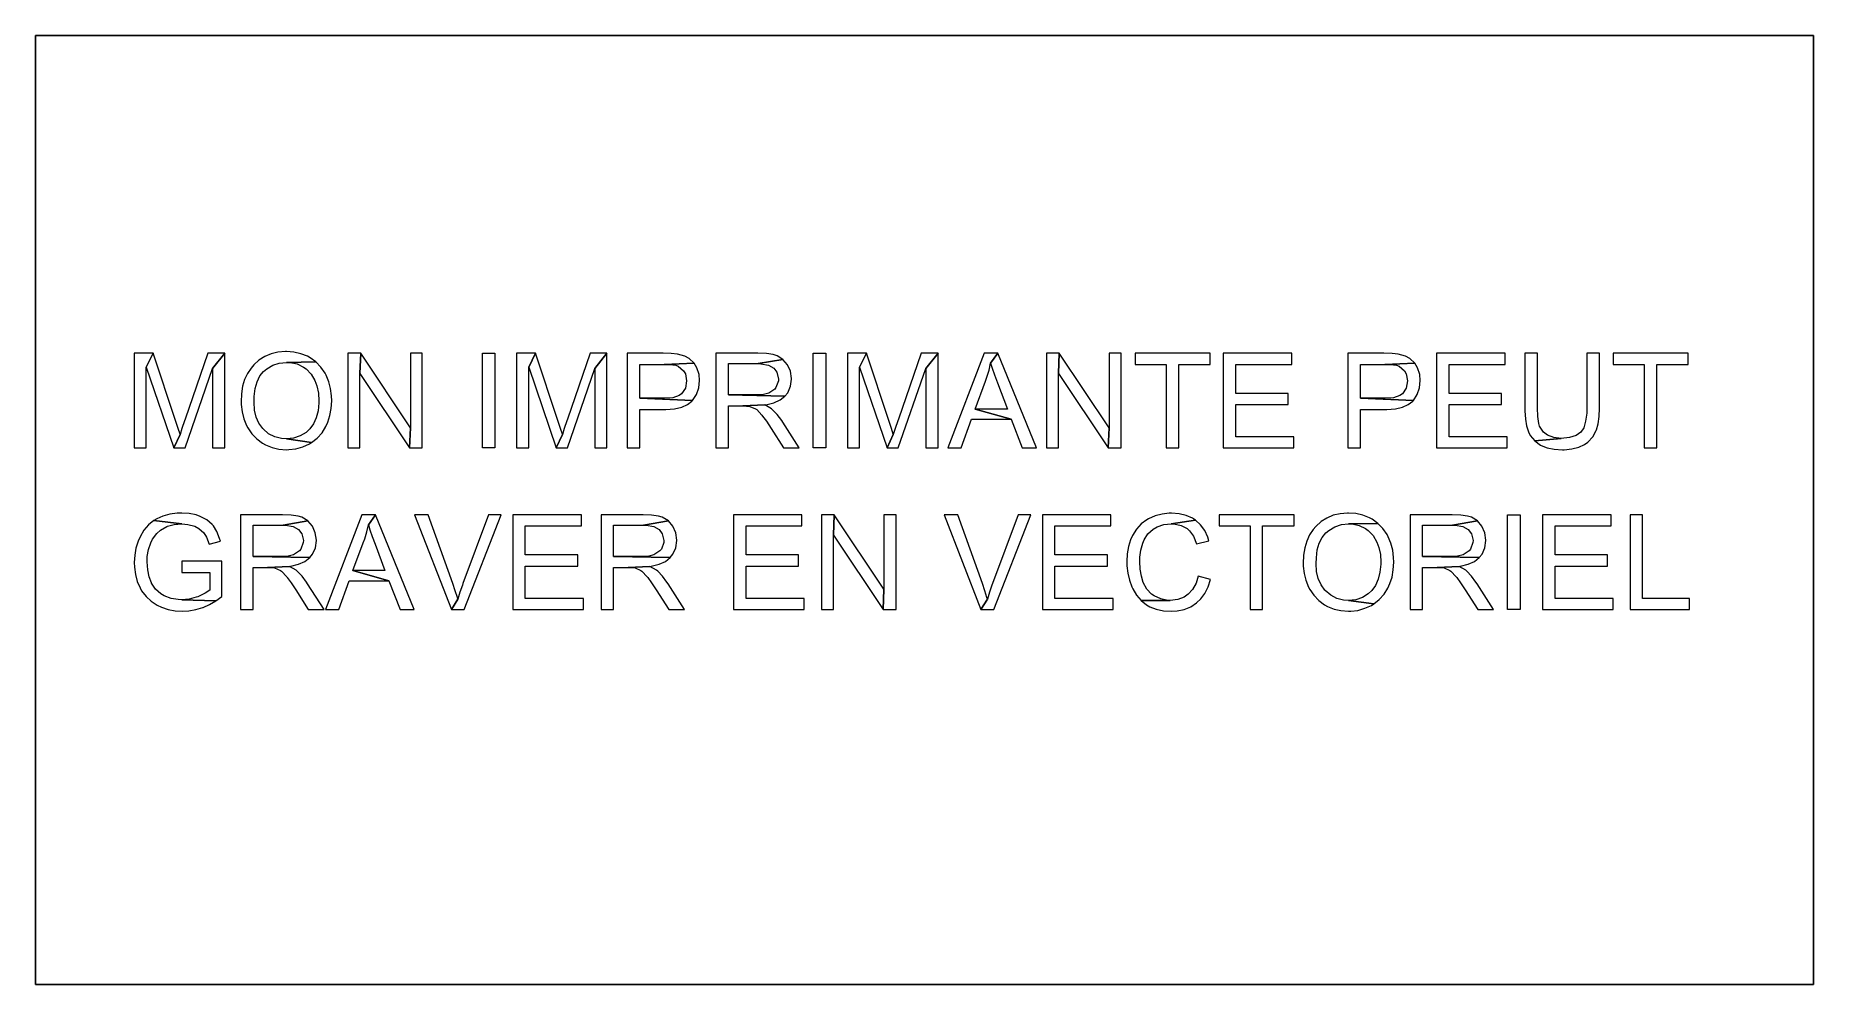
# Model space of a CAD drawing. Header units: millimetres. Extents: x 0 to 150, y 0 to 80.
import ezdxf

# ---------------------------------------------------------------- set-up
doc = ezdxf.new("R2010")
doc.units = ezdxf.units.MM

msp = doc.modelspace()

# ---------------------------------------------------------------- linework, layer by layer
msp.add_lwpolyline([(0, 0), (0, 80), (150, 80), (150, 0), (0, 0)])
at = {"color": 139, "lineweight": 0}
for points in [[(9.91, 53.22), (8.33, 53.22), (8.33, 45.23), (9.34, 45.23), (9.34, 52.03)], [(9.91, 53.22), (9.34, 52.03), (11.66, 45.23), (12.19, 46.37), (12.19, 46.38), (12.03, 46.87), (11.81, 47.56)], [(15.96, 53.22), (14.53, 53.22), (12.62, 47.66), (12.57, 47.51), (12.34, 46.86), (12.19, 46.37), (11.66, 45.23), (12.61, 45.23), (14.94, 51.92)], [(15.96, 53.22), (14.94, 51.92), (14.94, 45.23), (15.96, 45.23)], [(21.17, 53.36), (21.09, 53.36), (20.45, 53.31), (19.88, 53.17), (19.34, 52.94), (18.85, 52.63), (18.41, 52.24), (18.18, 51.97), (17.88, 51.51), (17.64, 50.99), (17.47, 50.43), (17.37, 49.8), (17.34, 49.12), (17.35, 48.89), (17.42, 48.27), (17.57, 47.69), (17.8, 47.12), (17.9, 46.93), (18.24, 46.43), (18.66, 45.99), (19.15, 45.63), (19.4, 45.49), (19.95, 45.26), (20.53, 45.13), (21.17, 45.08), (21.36, 45.09), (21.97, 45.16), (22.55, 45.32), (23.11, 45.58), (23.29, 45.7), (21.16, 45.99), (20.76, 46.02), (20.18, 46.16), (19.66, 46.43), (19.21, 46.83), (19.17, 46.86), (18.85, 47.32), (18.62, 47.83), (18.48, 48.43), (18.43, 49.1), (18.44, 49.58), (18.53, 50.25), (18.69, 50.82), (18.93, 51.3), (19.24, 51.68), (19.5, 51.9), (20.01, 52.21), (20.56, 52.39), (21.18, 52.45), (23.66, 52.48), (23.16, 52.84), (22.94, 52.96), (22.39, 53.18), (21.79, 53.32)], [(27.43, 53.22), (26.34, 53.22), (26.34, 45.23), (27.35, 45.23), (27.35, 51.51)], [(27.43, 53.22), (27.35, 51.51), (31.55, 45.23), (31.62, 46.94)], [(32.63, 53.22), (31.62, 53.22), (31.62, 46.94), (31.55, 45.23), (32.63, 45.23)], [(37.7, 45.23), (37.7, 53.22), (38.76, 53.22), (38.76, 45.23), (37.7, 45.23)], [(42.18, 53.22), (40.59, 53.22), (40.59, 45.23), (41.61, 45.23), (41.61, 52.03)], [(42.18, 53.22), (41.61, 52.03), (43.92, 45.23), (44.46, 46.37), (44.46, 46.38), (44.3, 46.87), (44.07, 47.56)], [(48.21, 53.22), (46.8, 53.22), (44.88, 47.66), (44.83, 47.51), (44.61, 46.86), (44.46, 46.37), (43.92, 45.23), (44.87, 45.23), (47.2, 51.92)], [(48.21, 53.22), (47.2, 51.92), (47.2, 45.23), (48.21, 45.23)], [(52.94, 53.22), (49.92, 53.22), (49.92, 45.23), (50.98, 45.23), (50.98, 48.48), (53.03, 48.48), (53.19, 48.48), (53.92, 48.53), (54.52, 48.67), (55.01, 48.89), (55.38, 49.19), (55.43, 49.24), (50.98, 49.42), (50.98, 52.28), (53.03, 52.28), (55.57, 52.37), (55.14, 52.78), (54.77, 52.97), (54.16, 53.14), (53.64, 53.2)], [(60.93, 53.22), (57.39, 53.22), (57.39, 45.23), (58.45, 45.23), (58.45, 48.78), (59.68, 48.78), (61.53, 48.86), (61.62, 48.88), (62.28, 49.03), (62.82, 49.28), (63.23, 49.61), (58.45, 49.7), (58.45, 52.34), (60.98, 52.34), (63.06, 52.7), (62.56, 53.01), (62.24, 53.1), (61.66, 53.19)], [(63.06, 52.7), (60.98, 52.34), (61.2, 52.33), (61.83, 52.22), (62.28, 51.97), (62.55, 51.62), (62.69, 51.04), (62.68, 50.89), (62.47, 50.33), (62.36, 50.18), (61.86, 49.85), (61.41, 49.73), (60.72, 49.7), (58.45, 49.7), (63.23, 49.61), (63.46, 49.89), (63.7, 50.43), (63.78, 51.04), (63.78, 51.09), (63.69, 51.7), (63.44, 52.24)], [(65.62, 45.23), (65.62, 53.22), (66.68, 53.22), (66.68, 45.23), (65.62, 45.23)], [(70.1, 53.22), (68.51, 53.22), (68.51, 45.23), (69.53, 45.23), (69.53, 52.03)], [(70.1, 53.22), (69.53, 52.03), (71.84, 45.23), (72.37, 46.37), (72.37, 46.38), (72.22, 46.87), (71.99, 47.56)], [(76.14, 53.22), (74.72, 53.22), (72.8, 47.66), (72.75, 47.51), (72.53, 46.86), (72.37, 46.37), (71.84, 45.23), (72.79, 45.23), (75.12, 51.92)], [(76.14, 53.22), (75.12, 51.92), (75.12, 45.23), (76.14, 45.23)], [(81.18, 53.22), (80.04, 53.22), (76.97, 45.23), (78.09, 45.23), (78.97, 47.65), (82.31, 47.65), (79.27, 48.51), (80.15, 50.85), (80.27, 51.2), (80.45, 51.79), (80.58, 52.38)], [(81.18, 53.22), (80.58, 52.38), (80.71, 51.97), (80.9, 51.39), (81.15, 50.72), (81.99, 48.51), (79.27, 48.51), (82.31, 47.65), (83.24, 45.23), (84.45, 45.23)], [(86.37, 53.22), (85.28, 53.22), (85.28, 45.23), (86.3, 45.23), (86.3, 51.51)], [(86.37, 53.22), (86.3, 51.51), (90.5, 45.23), (90.57, 46.94)], [(91.59, 53.22), (90.57, 53.22), (90.57, 46.94), (90.5, 45.23), (91.59, 45.23)], [(99.1, 53.22), (92.76, 53.22), (92.76, 52.28), (95.4, 52.28), (95.4, 45.23), (96.46, 45.23), (96.46, 52.28), (99.1, 52.28)], [(105.98, 53.22), (100.2, 53.22), (100.2, 45.23), (106.17, 45.23), (106.17, 46.17), (101.26, 46.17), (101.26, 48.89), (105.69, 48.89), (105.69, 49.83), (101.26, 49.83), (101.26, 52.28), (105.98, 52.28)], [(113.75, 53.22), (110.73, 53.22), (110.73, 45.23), (111.79, 45.23), (111.79, 48.48), (113.84, 48.48), (114, 48.48), (114.73, 48.53), (115.34, 48.67), (115.82, 48.89), (116.19, 49.19), (116.25, 49.24), (111.79, 49.42), (111.79, 52.28), (113.84, 52.28), (116.38, 52.37), (115.95, 52.78), (115.58, 52.97), (114.96, 53.14), (114.46, 53.2)], [(123.99, 53.22), (118.2, 53.22), (118.2, 45.23), (124.17, 45.23), (124.17, 46.17), (119.26, 46.17), (119.26, 48.89), (123.69, 48.89), (123.69, 49.83), (119.26, 49.83), (119.26, 52.28), (123.99, 52.28)], [(126.71, 53.22), (125.65, 53.22), (125.65, 48.6), (125.66, 48.35), (125.7, 47.67), (125.8, 47.09), (125.96, 46.6), (126.11, 46.29), (126.48, 45.83), (128.72, 46.04), (128.1, 46.11), (127.57, 46.3), (127.22, 46.57), (126.9, 47.07), (126.83, 47.3), (126.74, 47.87), (126.71, 48.61)], [(131.94, 53.22), (130.88, 53.22), (130.88, 48.61), (130.87, 48.16), (130.78, 47.48), (130.62, 46.94), (130.38, 46.57), (129.98, 46.28), (129.42, 46.1), (128.72, 46.04), (126.48, 45.83), (126.97, 45.48), (127.03, 45.45), (127.53, 45.24), (128.13, 45.13), (128.82, 45.08), (128.96, 45.08), (129.62, 45.15), (130.2, 45.3), (130.69, 45.53), (130.97, 45.73), (131.38, 46.17), (131.66, 46.69), (131.69, 46.77), (131.83, 47.27), (131.91, 47.89), (131.94, 48.6)], [(139.44, 53.22), (133.1, 53.22), (133.1, 52.28), (135.73, 52.28), (135.73, 45.23), (136.79, 45.23), (136.79, 52.28), (139.44, 52.28)], [(23.66, 52.48), (21.18, 52.45), (21.47, 52.44), (22.06, 52.31), (22.6, 52.05), (22.83, 51.89), (23.25, 51.46), (23.57, 50.92), (23.74, 50.46), (23.86, 49.86), (23.89, 49.21), (23.89, 49.03), (23.83, 48.37), (23.68, 47.77), (23.45, 47.26), (23.13, 46.83), (22.82, 46.54), (22.33, 46.24), (21.77, 46.05), (21.16, 45.99), (23.29, 45.7), (23.77, 46.05), (24.17, 46.51), (24.5, 47.03), (24.67, 47.4), (24.84, 47.97), (24.95, 48.57), (24.99, 49.21), (24.97, 49.62), (24.89, 50.24), (24.75, 50.82), (24.52, 51.36), (24.43, 51.55), (24.08, 52.05)], [(55.57, 52.37), (53.03, 52.28), (53.51, 52.27), (54.02, 52.21), (54.23, 52.13), (54.68, 51.73), (54.83, 51.48), (54.93, 50.88), (54.83, 50.26), (54.51, 49.8), (54.29, 49.65), (53.76, 49.47), (53.05, 49.42), (50.98, 49.42), (55.43, 49.24), (55.76, 49.73), (55.96, 50.29), (56.03, 50.91), (55.98, 51.43), (55.79, 52)], [(116.38, 52.37), (113.84, 52.28), (114.32, 52.27), (114.82, 52.21), (115.04, 52.13), (115.5, 51.73), (115.64, 51.48), (115.75, 50.88), (115.64, 50.26), (115.32, 49.8), (115.11, 49.65), (114.57, 49.47), (113.86, 49.42), (111.79, 49.42), (116.25, 49.24), (116.57, 49.73), (116.77, 50.29), (116.83, 50.91), (116.79, 51.43), (116.6, 52)], [(61.53, 48.86), (59.68, 48.78), (60.27, 48.73), (60.75, 48.52), (60.85, 48.46), (61.28, 47.99), (61.34, 47.92), (61.66, 47.48), (62.05, 46.88), (63.11, 45.23), (64.43, 45.23), (63.04, 47.4), (62.96, 47.54), (62.57, 48.04), (62.16, 48.47), (62.08, 48.54)], [(9.99, 39.11), (9.52, 38.75), (9.13, 38.29), (8.82, 37.75), (8.65, 37.37), (8.47, 36.79), (8.37, 36.19), (8.33, 35.57), (8.34, 35.17), (8.43, 34.55), (8.58, 33.97), (8.82, 33.43), (8.95, 33.19), (9.32, 32.71), (9.75, 32.3), (10.27, 31.98), (10.62, 31.81), (11.18, 31.62), (11.77, 31.51), (12.41, 31.47), (12.92, 31.5), (13.52, 31.6), (14.11, 31.78), (14.13, 31.79), (14.68, 32.03), (15.2, 32.34), (12.35, 32.42), (12.02, 32.44), (11.43, 32.55), (10.86, 32.77), (10.57, 32.94), (10.13, 33.33), (9.79, 33.84), (9.78, 33.85), (9.58, 34.37), (9.46, 34.96), (9.42, 35.63), (9.43, 36.07), (9.54, 36.67), (9.72, 37.24), (9.87, 37.53), (10.23, 38.03), (10.53, 38.31), (11.08, 38.61), (11.12, 38.64), (11.69, 38.78), (12.34, 38.83)], [(12.33, 39.74), (11.94, 39.72), (11.32, 39.64), (10.75, 39.48), (10.22, 39.25), (9.99, 39.11), (12.34, 38.83), (12.86, 38.79), (13.44, 38.63), (13.77, 38.45), (14.2, 38.07), (14.41, 37.72), (14.65, 37.11), (15.6, 37.37), (15.53, 37.61), (15.3, 38.2), (15, 38.67), (14.91, 38.78), (14.46, 39.16), (13.9, 39.46), (13.56, 39.58), (12.97, 39.7)], [(20.84, 39.6), (17.29, 39.6), (17.29, 31.61), (18.35, 31.61), (18.35, 35.16), (19.58, 35.16), (21.43, 35.25), (21.53, 35.26), (22.19, 35.42), (22.72, 35.66), (23.13, 35.99), (18.35, 36.07), (18.35, 38.72), (20.88, 38.72), (22.97, 39.08), (22.47, 39.4), (22.15, 39.48), (21.57, 39.57)], [(22.97, 39.08), (20.88, 38.72), (21.1, 38.71), (21.74, 38.6), (22.19, 38.35), (22.47, 38), (22.6, 37.42), (22.59, 37.27), (22.39, 36.71), (22.27, 36.56), (21.76, 36.23), (21.31, 36.12), (20.62, 36.07), (18.35, 36.07), (23.13, 35.99), (23.37, 36.28), (23.61, 36.81), (23.69, 37.42), (23.69, 37.47), (23.6, 38.08), (23.36, 38.63)], [(28.68, 39.6), (27.54, 39.6), (24.47, 31.61), (25.59, 31.61), (26.47, 34.03), (29.81, 34.03), (26.78, 34.89), (27.65, 37.23), (27.77, 37.58), (27.94, 38.17), (28.08, 38.76)], [(28.68, 39.6), (28.08, 38.76), (28.21, 38.34), (28.4, 37.77), (28.65, 37.11), (29.48, 34.89), (26.78, 34.89), (29.81, 34.03), (30.75, 31.61), (31.95, 31.61)], [(33.13, 39.6), (31.98, 39.6), (35.08, 31.61), (35.62, 32.49), (35.59, 32.61), (35.41, 33.18), (35.21, 33.8)], [(39.29, 39.6), (38.22, 39.6), (36.05, 33.8), (36.01, 33.65), (35.8, 33.07), (35.62, 32.49), (35.08, 31.61), (36.17, 31.61)], [(46.05, 39.6), (40.26, 39.6), (40.26, 31.61), (46.24, 31.61), (46.24, 32.55), (41.32, 32.55), (41.32, 35.27), (45.75, 35.27), (45.75, 36.21), (41.32, 36.21), (41.32, 38.66), (46.05, 38.66)], [(51.26, 39.6), (47.71, 39.6), (47.71, 31.61), (48.76, 31.61), (48.76, 35.16), (49.99, 35.16), (51.84, 35.25), (51.94, 35.26), (52.6, 35.42), (53.14, 35.66), (53.55, 35.99), (48.76, 36.07), (48.76, 38.72), (51.3, 38.72), (53.39, 39.08), (52.88, 39.4), (52.56, 39.48), (51.98, 39.57)], [(53.39, 39.08), (51.3, 38.72), (51.52, 38.71), (52.15, 38.6), (52.6, 38.35), (52.88, 38), (53.01, 37.42), (53, 37.27), (52.8, 36.71), (52.68, 36.56), (52.17, 36.23), (51.73, 36.12), (51.04, 36.07), (48.76, 36.07), (53.55, 35.99), (53.78, 36.28), (54.02, 36.81), (54.1, 37.42), (54.1, 37.47), (54.01, 38.08), (53.77, 38.63)], [(64.66, 39.6), (58.89, 39.6), (58.89, 31.61), (64.85, 31.61), (64.85, 32.55), (59.95, 32.55), (59.95, 35.27), (64.36, 35.27), (64.36, 36.21), (59.95, 36.21), (59.95, 38.66), (64.66, 38.66)], [(67.39, 39.6), (66.3, 39.6), (66.3, 31.61), (67.32, 31.61), (67.32, 37.89)], [(67.39, 39.6), (67.32, 37.89), (71.51, 31.61), (71.58, 33.32)], [(72.6, 39.6), (71.58, 39.6), (71.58, 33.32), (71.51, 31.61), (72.6, 31.61)], [(77.81, 39.6), (76.67, 39.6), (79.76, 31.61), (80.31, 32.49), (80.27, 32.61), (80.1, 33.18), (79.89, 33.8)], [(83.98, 39.6), (82.9, 39.6), (80.74, 33.8), (80.69, 33.65), (80.48, 33.07), (80.31, 32.49), (79.76, 31.61), (80.85, 31.61)], [(90.73, 39.6), (84.95, 39.6), (84.95, 31.61), (90.92, 31.61), (90.92, 32.55), (86.01, 32.55), (86.01, 35.27), (90.43, 35.27), (90.43, 36.21), (86.01, 36.21), (86.01, 38.66), (90.73, 38.66)], [(95.85, 39.74), (95.65, 39.73), (95.04, 39.66), (94.46, 39.5), (93.91, 39.26), (93.77, 39.17), (93.29, 38.82), (92.88, 38.37), (92.56, 37.85), (92.39, 37.48), (92.22, 36.92), (92.11, 36.31), (92.08, 35.66), (92.08, 35.29), (92.16, 34.68), (92.3, 34.09), (92.5, 33.52), (92.57, 33.35), (92.89, 32.82), (93.27, 32.36), (95.74, 32.37), (95.53, 32.38), (94.94, 32.5), (94.39, 32.75), (94.16, 32.91), (93.76, 33.33), (93.46, 33.89), (93.3, 34.41), (93.2, 35.01), (93.16, 35.67), (93.18, 36.01), (93.26, 36.62), (93.41, 37.21), (93.53, 37.48), (93.85, 37.99), (94.29, 38.39), (94.62, 38.58), (95.18, 38.77), (95.82, 38.83), (97.86, 39.13), (97.6, 39.31), (97.08, 39.55), (96.49, 39.69)], [(97.86, 39.13), (95.82, 38.83), (96.05, 38.83), (96.65, 38.7), (97.16, 38.43), (97.36, 38.25), (97.7, 37.78), (97.96, 37.16), (99, 37.41), (98.91, 37.7), (98.65, 38.26), (98.3, 38.74)], [(106.19, 39.6), (99.85, 39.6), (99.85, 38.66), (102.48, 38.66), (102.48, 31.61), (103.53, 31.61), (103.53, 38.66), (106.19, 38.66)], [(110.77, 39.74), (110.69, 39.74), (110.07, 39.69), (109.48, 39.56), (108.95, 39.32), (108.46, 39.02), (108.01, 38.62), (107.79, 38.36), (107.49, 37.9), (107.25, 37.38), (107.08, 36.8), (106.98, 36.18), (106.94, 35.5), (106.95, 35.26), (107.02, 34.66), (107.17, 34.07), (107.41, 33.5), (107.5, 33.31), (107.84, 32.81), (108.26, 32.37), (108.75, 32.01), (109, 31.87), (109.55, 31.65), (110.14, 31.52), (110.77, 31.47), (110.97, 31.47), (111.57, 31.54), (112.16, 31.71), (112.71, 31.96), (112.9, 32.08), (110.76, 32.37), (110.36, 32.4), (109.78, 32.54), (109.27, 32.82), (108.81, 33.21), (108.78, 33.25), (108.46, 33.7), (108.22, 34.22), (108.08, 34.82), (108.04, 35.49), (108.06, 35.96), (108.14, 36.63), (108.3, 37.21), (108.54, 37.69), (108.85, 38.07), (109.11, 38.28), (109.61, 38.59), (110.17, 38.77), (110.78, 38.83), (113.26, 38.86), (112.77, 39.22), (112.54, 39.34), (111.99, 39.56), (111.4, 39.7)], [(119.51, 39.6), (115.97, 39.6), (115.97, 31.61), (117.03, 31.61), (117.03, 35.16), (118.26, 35.16), (120.11, 35.25), (120.21, 35.26), (120.87, 35.42), (121.4, 35.66), (121.81, 35.99), (117.03, 36.07), (117.03, 38.72), (119.56, 38.72), (121.65, 39.08), (121.14, 39.4), (120.82, 39.48), (120.24, 39.57)], [(121.65, 39.08), (119.56, 38.72), (119.78, 38.71), (120.41, 38.6), (120.87, 38.35), (121.14, 38), (121.28, 37.42), (121.27, 37.27), (121.06, 36.71), (120.95, 36.56), (120.44, 36.23), (119.98, 36.12), (119.3, 36.07), (117.03, 36.07), (121.81, 35.99), (122.04, 36.28), (122.28, 36.81), (122.36, 37.42), (122.36, 37.47), (122.27, 38.08), (122.03, 38.63)], [(124.2, 31.61), (124.2, 39.6), (125.25, 39.6), (125.25, 31.61), (124.2, 31.61)], [(132.93, 39.6), (127.14, 39.6), (127.14, 31.61), (133.11, 31.61), (133.11, 32.55), (128.2, 32.55), (128.2, 35.27), (132.63, 35.27), (132.63, 36.21), (128.2, 36.21), (128.2, 38.66), (132.93, 38.66)], [(135.59, 39.6), (134.53, 39.6), (134.53, 31.61), (139.53, 31.61), (139.53, 32.55), (135.59, 32.55)], [(113.26, 38.86), (110.78, 38.83), (111.07, 38.82), (111.67, 38.69), (112.2, 38.43), (112.44, 38.26), (112.85, 37.84), (113.17, 37.3), (113.34, 36.84), (113.46, 36.25), (113.5, 35.6), (113.49, 35.42), (113.43, 34.75), (113.28, 34.16), (113.05, 33.64), (112.73, 33.22), (112.43, 32.93), (111.94, 32.62), (111.38, 32.43), (110.76, 32.37), (112.9, 32.08), (113.37, 32.44), (113.77, 32.89), (114.1, 33.41), (114.27, 33.79), (114.45, 34.35), (114.55, 34.95), (114.59, 35.59), (114.58, 36), (114.5, 36.62), (114.35, 37.21), (114.13, 37.74), (114.03, 37.94), (113.68, 38.43)], [(15.72, 35.68), (12.34, 35.68), (12.34, 34.74), (14.69, 34.74), (14.69, 33.25), (14.3, 32.99), (13.69, 32.69), (13.55, 32.64), (12.96, 32.48), (12.35, 32.42), (15.2, 32.34), (15.72, 32.72)], [(21.43, 35.25), (19.58, 35.16), (20.17, 35.12), (20.66, 34.91), (20.75, 34.84), (21.19, 34.37), (21.24, 34.3), (21.56, 33.86), (21.95, 33.27), (23.01, 31.61), (24.35, 31.61), (22.95, 33.78), (22.86, 33.92), (22.48, 34.43), (22.08, 34.85), (21.99, 34.92)], [(51.84, 35.25), (49.99, 35.16), (50.58, 35.12), (51.07, 34.91), (51.16, 34.84), (51.6, 34.37), (51.66, 34.3), (51.98, 33.86), (52.37, 33.27), (53.43, 31.61), (54.76, 31.61), (53.37, 33.78), (53.27, 33.92), (52.89, 34.43), (52.49, 34.85), (52.4, 34.92)], [(120.11, 35.25), (118.26, 35.16), (118.85, 35.12), (119.33, 34.91), (119.42, 34.84), (119.86, 34.37), (119.91, 34.3), (120.23, 33.86), (120.63, 33.27), (121.69, 31.61), (123.02, 31.61), (121.62, 33.78), (121.53, 33.92), (121.15, 34.43), (120.75, 34.85), (120.66, 34.92)], [(98.08, 34.41), (97.91, 33.82), (97.62, 33.3), (97.25, 32.89), (96.92, 32.66), (96.37, 32.44), (95.74, 32.37), (93.27, 32.36), (93.73, 32), (94.02, 31.83), (94.55, 31.63), (95.16, 31.51), (95.83, 31.47), (96.31, 31.5), (96.92, 31.61), (97.46, 31.84), (97.95, 32.16), (98.32, 32.5), (98.66, 32.97), (98.94, 33.51), (99.14, 34.14)]]:
    msp.add_lwpolyline(points, close=True, dxfattribs=at)

doc.saveas('drawing.dxf')
